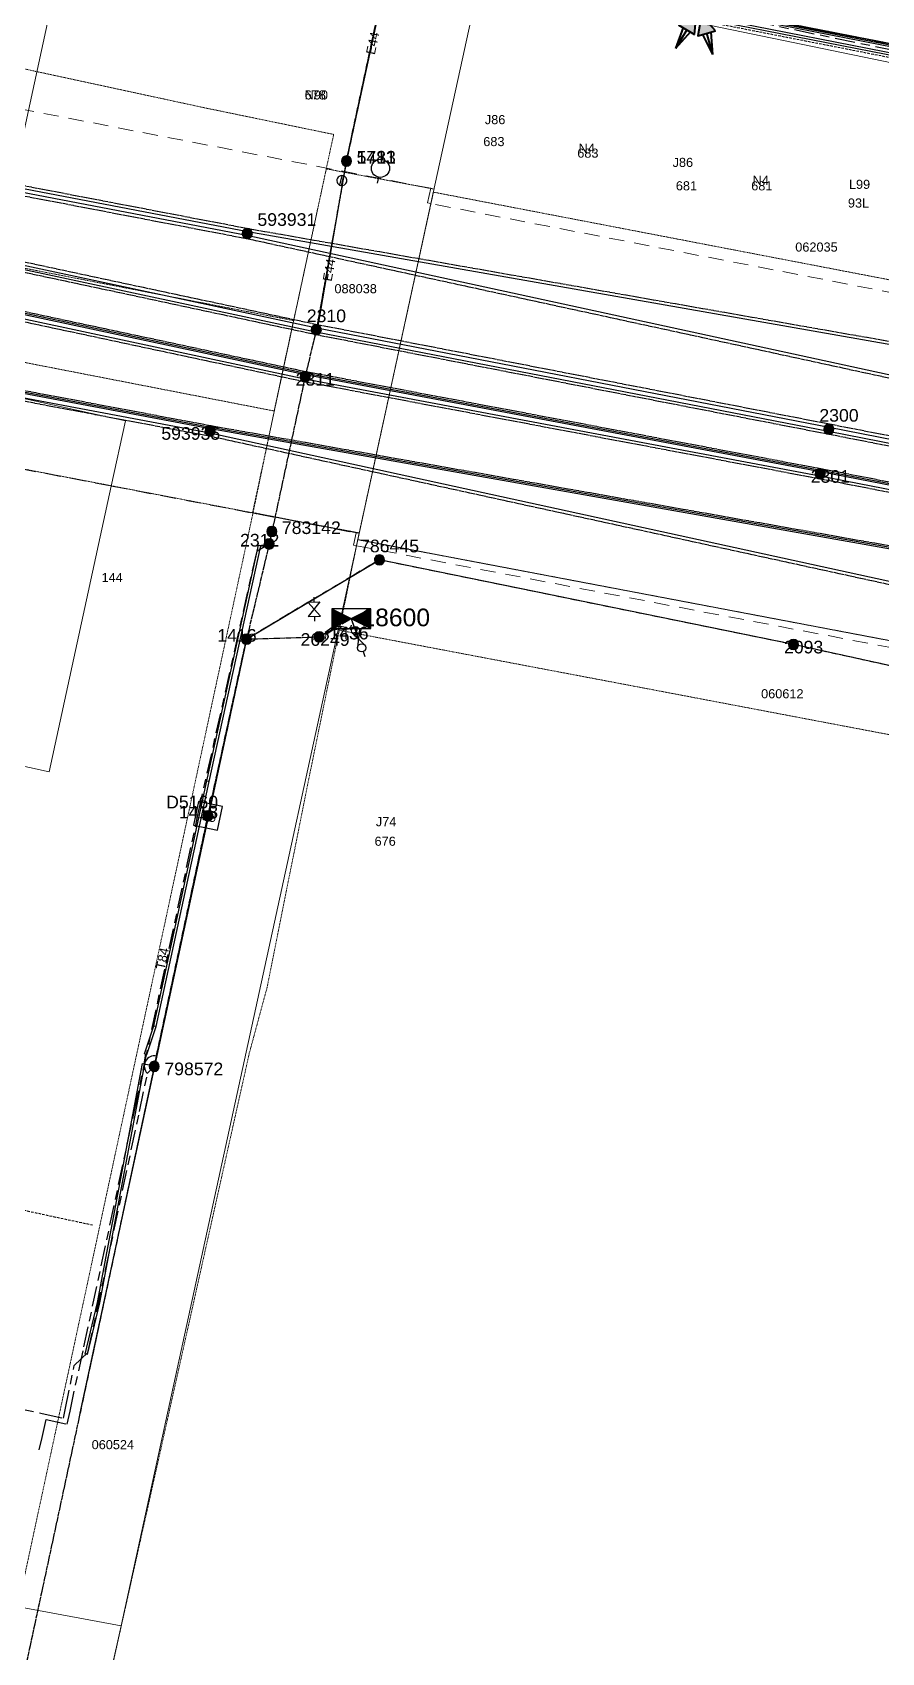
# Model space of a CAD drawing. Header units: metres. Extents: x 309024 to 312074, y 6251331 to 6253790.
# Drawn here: x 310681.8 to 310849.8, y 6252331.3 to 6252651.8 of the extents above; entities that cross this region are included whole.
import ezdxf
from ezdxf.enums import TextEntityAlignment as Align

# ---------------------------------------------------------------- set-up
doc = ezdxf.new("R2010")
doc.units = ezdxf.units.M
for name, pattern in [('Cable Exist OH', [1, 1, 0]), ('Cable Exist UG', [8.2, 4, -1.2, 1.8, -1.2]), ('Dash', [5, 3, -2]), ('DASHED', [0.75, 0.5, -0.25]), ('HIDDEN', [0.375, 0.25, -0.125]), ('HIDDEN2', [0.1875, 0.125, -0.0625])]:
    doc.linetypes.add(name, pattern=pattern)
doc.layers.get('0').update_dxf_attribs({"color": 6})
for name, color, linetype, lineweight in [('Cadastre Easements_SP_EXT', 9, 'Continuous', 5), ('Cadastre Land Parcels_SP_EXT', 9, 'Continuous', 5), ('Cadastre Other Property_SP_EXT', 9, 'HIDDEN', 5)]:
    doc.layers.add(name, color=color, linetype=linetype, lineweight=lineweight)
for name, color, linetype in [('Duct_SP_EXT', 7, 'Continuous'), ('Equip_LV_EXT', 7, 'Continuous'), ('Equip_SP_HV_EXT', 7, 'Continuous'), ('Equip_SP_LV_EXT', 7, 'Continuous'), ('Equip_SP_SL_EXT', 7, 'Continuous'), ('Mains_HV_EXT', 7, 'Continuous'), ('Mains_LV_EXT', 7, 'Continuous'), ('Mains_SL_EXT', 7, 'Continuous'), ('Mains_TR_EXT', 7, 'Continuous'), ('OH_Details_SP_MISC', 7, 'Continuous'), ('Services_SP_EXT', 7, 'Continuous'), ('Sub_SP_EXT', 7, 'Continuous'), ('SupportsOH_SP_TR_HV_LV_SL_EXT', 7, 'Continuous'), ('Trench_SP_EXT', 7, 'Continuous')]:
    doc.layers.add(name, color=color, linetype=linetype)
doc.layers.add('UNKNOWN_FEATURES', color=1, linetype='DASHED', plot=False)
doc.layers.get('0').freeze()
doc.styles.add('POLE_LABEL', font='arial.ttf')
doc.styles.get("Standard").update_dxf_attribs({"font": 'arial.ttf'})
doc.linetypes.add('Cable E OH', pattern='A,9.4,["E",Standard,S=1.7,R=0,X=0,Y=-1],0', length=9.4)
doc.linetypes.add('Cable P UG', pattern='A,6,-0.5,["P",Standard,S=1.7,R=0,X=0.5,Y=-1],-2.9', length=9.4)

# ---------------------------------------------------------------- blocks, each defined once
blk = doc.blocks.new('SUB_PADMOUNT_EXT')
for points in [[(0, 0), (-3.84, 1.92), (-3.84, -1.92)], [(0, 0), (3.84, 1.92), (3.84, -1.92)]]:
    blk.add_hatch(color=256).paths.add_polyline_path(points)
for p, q in [((3.84, 1.92), (-3.84, -1.92)), ((-3.84, 1.92), (3.84, -1.92))]:
    blk.add_line(p, q)
blk.add_lwpolyline([(-3.84, -1.92), (3.84, -1.92), (3.84, 1.92), (-3.84, 1.92)], close=True)
for tag, height, flags, p in [('ASSET_NUM', 3.5, 8, (2, 2)), ('STREET_CODE', 0.2, 9, (1.5, 0)), ('CONSTRUCTED_VOLTAGE', 0.2, 9, (1.5, -0.2)), ('OPERATING_VOLTAGE', 0.2, 9, (1.5, -0.6)), ('ORIENTATION', 0.2, 9, (1.5, -0.8)), ('OWNED_BY', 0.2, 9, (1.5, -1)), ('OPERATED_BY', 0.2, 9, (1.5, -1.2)), ('SECONDARY_VOLTAGE', 0.2, 9, (1.5, -1.6)), ('STATE', 0.2, 9, (1.5, -1.8)), ('SUBSTATION_TYPE', 0.2, 9, (1.5, -2.2)), ('STREETNAME', 0.2, 9, (1.5, -3)), ('SUBURB', 0.2, 9, (1.5, -3.2)), ('NO_PHASES', 0.2, 9, (1.5, -0.4)), ('MAINTAINED_BY', 0.2, 9, (1.5, -1.4)), ('PARENT', 0.2, 9, (1.5, -2)), ('USAGE', 0.2, 9, (1.5, -2.4)), ('LEGEND', 0.2, 9, (1.5, -2.6)), ('LOCATION', 0.2, 9, (1.5, -2.8)), ('Z', 0.2, 1, (1.5, -3.6)), ('NOTES', 0.2, 9, (1.5, -3.4))]:
    blk.add_attdef(tag, text='', height=height, dxfattribs=dict(flags=flags)).set_placement(p, align=Align.MIDDLE_LEFT)
blk = doc.blocks.new('LV_OH_LINKS_CLOSED_EXT')
for p, q in [((-0.17, 4.97), (-0.17, 3)), ((0.17, 4.97), (0.17, 3))]:
    blk.add_line(p, q)
blk.add_lwpolyline([(0, 2.99, 1), (0, 4.98, 1)], format="xyb", close=True)
at = {"flags": 9}
for tag, p in [('ACTUAL_STATUS', (0, 0)), ('CONSTRUCTED_VOLTAGE', (0, -0.2)), ('OPERATING_VOLTAGE', (0, -0.6)), ('ORIENTATION', (0, -0.8)), ('OWNED_BY', (0, -1)), ('STATE', (0, -1.2)), ('SWITCH_TYPE', (0, -1.4)), ('NO_PHASES', (0, -0.4)), ('USAGE', (0, -1.6)), ('NOTES', (0, -1.8))]:
    blk.add_attdef(tag, text='', height=0.2, dxfattribs=at).set_placement(p, align=Align.MIDDLE_LEFT)
at = {"flags": 1}
blk.add_attdef('Z', (0, 0), '', height=0.2, dxfattribs=at)
blk = doc.blocks.new('CCP_EXT')
blk.add_wipeout([(0, 0.57), (0.57, 0), (0, -0.57), (-0.57, 0)])
blk.add_lwpolyline([(-0.57, 0), (0, 0.57), (0.57, 0), (0, -0.57), (-0.57, 0)])
at = {"flags": 1}
blk.add_attdef('Z', (0, 0), '', height=0.2, dxfattribs=at)
at = {"flags": 9}
for tag, p in [('CCP_TYPE', (0, 0)), ('CONSTRUCTED_VOLTAGE', (0, -0.2)), ('OPERATING_VOLTAGE', (0, -0.6)), ('ORIENTATION', (0, -0.8)), ('OWNED_BY', (0, -1)), ('STATE', (0, -1.8)), ('NO_PHASES', (0, -0.4)), ('USAGE', (0, -1.2)), ('LEGEND', (0, -1.4)), ('LIFE_SUPPORT', (0, -1.6)), ('NOTES', (0, -2))]:
    blk.add_attdef(tag, text='', height=0.2, dxfattribs=at).set_placement(p, align=Align.MIDDLE_LEFT)
blk = doc.blocks.new('POLE_EXT')
blk.add_hatch(color=256).paths.add_polyline_path([(-1, 0, 1), (1, 0, 1)])
blk.add_lwpolyline([(-1, 0, 1), (1, 0, 1)], format="xyb", close=True)
for tag, height, flags, p in [('pNumber', 2.5, 8, (-17.84, 2.07)), ('OWNED_BY', 0.2, 9, (1.35, -0.4)), ('SPECIAL_USE', 0.2, 9, (1.35, -0.8)), ('STATE', 0.2, 9, (1.35, -1)), ('cLV', 0.2, 9, (1.35, -1.4)), ('hDepth', 0.2, 9, (1.35, -1.6)), ('hDia', 0.2, 9, (1.35, -1.8)), ('cHV', 0.2, 9, (1.35, -2)), ('PARENT', 0.2, 9, (1.35, -0.6)), ('USAGE', 0.2, 9, (1.35, -1.2)), ('LBRACKET', 0.2, 9, (1.35, -2.2)), ('LExisting', 0.2, 9, (1.35, -2.4)), ('LANTNUMBER', 0.2, 9, (1.35, -2.6)), ('LOther', 0.2, 9, (1.35, -2.8)), ('LRemove', 0.2, 9, (1.35, -3)), ('LEGEND', 0.2, 9, (1.35, -3.2)), ('cLinedev', 0.2, 9, (1.35, -3.4)), ('pExisting', 0.2, 9, (1.35, -3.8)), ('pFooting', 0.2, 9, (1.35, -4.4)), ('pNew', 0.2, 9, (1.35, -4.6)), ('pRelocate', 0.2, 9, (1.35, -5)), ('pRemove', 0.2, 9, (1.35, -5.2)), ('pReplace', 0.2, 9, (1.35, -5.4)), ('pStay', 0.2, 9, (1.35, -5.6)), ('pType', 0.2, 9, (1.35, -5.8)), ('cspan', 0.2, 9, (1.35, -6)), ('STREETNAME', 0.2, 9, (1.35, -6.2)), ('SUBURB', 0.2, 9, (1.35, -6.4)), ('LOCATION', 0.2, 9, (1.35, -3.6)), ('PFNUMBER', 0.2, 9, (1.35, -4)), ('NEWPFNUMBER', 0.2, 9, (1.35, -4.2)), ('OPERATED_BY', 0.2, 9, (1.36, -7.01)), ('NOTES', 0.2, 9, (1.35, -6.6)), ('MAINTAINED_BY', 0.2, 9, (1.36, -6.81))]:
    blk.add_attdef(tag, text='', height=height, dxfattribs=dict(flags=flags)).set_placement(p, align=Align.MIDDLE_LEFT)
at = {"style": 'POLE_LABEL'}
for tag, height, flags, p in [('ASSET_NUM', 2.5, 8, (2, 2)), ('STRUCTURE_PLANT_NUMBER', 0.2, 9, (1.35, 0.03)), ('STREET_CODE', 0.2, 9, (1.35, -0.2))]:
    blk.add_attdef(tag, text='', height=height, dxfattribs=dict(at, flags=flags)).set_placement(p, align=Align.MIDDLE_LEFT)
at = {"flags": 1}
blk.add_attdef('Z', (1.35, -7.33), '', height=0.2, dxfattribs=at)
blk = doc.blocks.new('LV_UG_DFUSE_CLOSED_EXT')
for points in [[(1, 0), (0, 0)], [(5.04, 0.73), (2.16, -0.72)], [(5.05, -0.71), (2.16, 0.72)], [(6.2, 0.01), (7.2, 0.01)]]:
    blk.add_lwpolyline(points)
for centre in [(1.8, 0), (5.4, 0.01)]:
    blk.add_circle(centre, 0.8)
at = {"flags": 9}
for tag, p in [('ACTUAL_STATUS', (0, 0)), ('CONSTRUCTED_VOLTAGE', (0, -0.2)), ('OPERATING_VOLTAGE', (0, -0.6)), ('ORIENTATION', (0, -0.8)), ('STATE', (0, -1)), ('SWITCH_TYPE', (0, -1.2)), ('NO_PHASES', (0, -0.4)), ('USAGE', (0, -1.4)), ('NOTES', (0, -1.6))]:
    blk.add_attdef(tag, text='', height=0.2, dxfattribs=at).set_placement(p, align=Align.MIDDLE_LEFT)
at = {"flags": 1}
blk.add_attdef('Z', (0, 0), '', height=0.2, dxfattribs=at)
blk = doc.blocks.new('HV_ABS_OPEN_EXT')
for p, q in [((-3, 6.87), (-1.8, 6.87)), ((1.8, 6.87), (3, 6.87))]:
    blk.add_line(p, q)
blk.add_circle((0, 6.87), 1.8)
for tag, height, flags, p in [('ASSET_NUM', 2.5, 8, (2, 2)), ('STREET_CODE', 0.2, 9, (1.5, 0)), ('ACTUAL_STATUS', 0.2, 9, (1.5, -0.2)), ('CONSTRUCTED_VOLTAGE', 0.2, 9, (1.5, -0.4)), ('OPERATING_VOLTAGE', 0.2, 9, (1.5, -0.8)), ('ORIENTATION', 0.2, 9, (1.5, -1)), ('OWNED_BY', 0.2, 9, (1.5, -1.2)), ('STATE', 0.2, 9, (1.5, -1.4)), ('SWITCH_TYPE', 0.2, 9, (1.5, -1.6)), ('STREETNAME', 0.2, 9, (1.5, -2.4)), ('SUBURB', 0.2, 9, (1.5, -2.6)), ('OPERATED_BY', 0.2, 9, (1.5, -3.2)), ('NO_PHASES', 0.2, 9, (1.5, -0.6)), ('USAGE', 0.2, 9, (1.5, -1.8)), ('LEGEND', 0.2, 9, (1.5, -2)), ('LOCATION', 0.2, 9, (1.5, -2.2)), ('NOTES', 0.2, 9, (1.5, -2.8)), ('MAINTAINED_BY', 0.2, 9, (1.5, -3)), ('Z', 0.2, 1, (1.5, -3.6)), ('LABEL_ALIGNMENT', 0.2, 9, (1.5, -3.4))]:
    blk.add_attdef(tag, text='', height=height, dxfattribs=dict(flags=flags)).set_placement(p, align=Align.MIDDLE_LEFT)
blk = doc.blocks.new('HV_DOF_CLOSED_EXT')
for p, q in [((0, 7.9), (0, 6.94)), ((0, 4.06), (0, 3.1))]:
    blk.add_line(p, q)
blk.add_lwpolyline([(-1.2, 4.06), (1.2, 4.06), (-1.2, 6.94), (1.2, 6.94)], close=True)
for tag, height, flags, p in [('ASSET_NUM', 2.5, 8, (2, 2)), ('STREET_CODE', 0.2, 9, (1.5, 0)), ('ACTUAL_STATUS', 0.2, 9, (1.5, -0.2)), ('CONSTRUCTED_VOLTAGE', 0.2, 9, (1.5, -0.4)), ('OPERATING_VOLTAGE', 0.2, 9, (1.5, -0.8)), ('ORIENTATION', 0.2, 9, (1.5, -1)), ('OWNED_BY', 0.2, 9, (1.5, -1.2)), ('OPERATED_BY', 0.2, 9, (1.5, -1.4)), ('STATE', 0.2, 9, (1.5, -1.8)), ('SWITCH_TYPE', 0.2, 9, (1.5, -2)), ('STREETNAME', 0.2, 9, (1.5, -2.8)), ('SUBURB', 0.2, 9, (1.5, -3)), ('NO_PHASES', 0.2, 9, (1.5, -0.6)), ('MAINTAINED_BY', 0.2, 9, (1.5, -1.6)), ('USAGE', 0.2, 9, (1.5, -2.2)), ('LEGEND', 0.2, 9, (1.5, -2.4)), ('LOCATION', 0.2, 9, (1.5, -2.6)), ('NOTES', 0.2, 9, (1.5, -3.2)), ('Z', 0.2, 1, (1.5, -3.6)), ('LABEL_ALIGNMENT', 0.2, 9, (1.5, -3.4))]:
    blk.add_attdef(tag, text='', height=height, dxfattribs=dict(flags=flags)).set_placement(p, align=Align.MIDDLE_LEFT)
blk = doc.blocks.new('HV_LOAD_BREAK_EXT')
blk.add_lwpolyline([(-2.4, -2.4), (2.4, -2.4), (2.4, 2.4), (-2.4, 2.4)], close=True)
at = {"insert": (-1.1, 0.99), "char_height": 2, "width": 2.9628, "attachment_point": 1}
blk.add_mtext('{\\Fisocp|c0;LB}', dxfattribs=at)
for tag, height, flags, p in [('ASSET_NUM', 2.5, 8, (2, 2)), ('STREET_CODE', 0.2, 9, (1.5, 0)), ('ACTUAL_STATUS', 0.2, 9, (1.5, -0.2)), ('CONSTRUCTED_VOLTAGE', 0.2, 9, (1.5, -0.4)), ('OPERATING_VOLTAGE', 0.2, 9, (1.5, -0.8)), ('ORIENTATION', 0.2, 9, (1.5, -1)), ('OWNED_BY', 0.2, 9, (1.5, -1.2)), ('OPERATED_BY', 0.2, 9, (1.5, -1.4)), ('STATE', 0.2, 9, (1.5, -1.8)), ('SWITCH_TYPE', 0.2, 9, (1.5, -2)), ('STREETNAME', 0.2, 9, (1.5, -2.8)), ('SUBURB', 0.2, 9, (1.5, -3)), ('NO_PHASES', 0.2, 9, (1.5, -0.6)), ('MAINTAINED_BY', 0.2, 9, (1.5, -1.6)), ('USAGE', 0.2, 9, (1.5, -2.2)), ('LEGEND', 0.2, 9, (1.5, -2.4)), ('LOCATION', 0.2, 9, (1.5, -2.6)), ('NOTES', 0.2, 9, (1.5, -3.2)), ('Z', 0.2, 1, (1.5, -3.6)), ('LABEL_ALIGNMENT', 0.2, 9, (1.5, -3.4))]:
    blk.add_attdef(tag, text='', height=height, dxfattribs=dict(flags=flags)).set_placement(p, align=Align.MIDDLE_LEFT)
blk = doc.blocks.new('SL_FLOOD_EXT')
at = {"lineweight": 40}
blk.add_hatch(color=256, dxfattribs=at).paths.add_polyline_path([(-1.82, 3.76), (0, 0), (1.82, 3.76)])
for p in [(-0.83, 3.75), (0, 3.75), (0.83, 3.75)]:
    blk.add_line(p, (0, 8.09), dxfattribs=at)
blk.add_lwpolyline([(-1.82, 3.76), (0, 0), (1.82, 3.76)], close=True, dxfattribs=at)
for tag, height, flags, p in [('ASSET_NUM', 2.5, 8, (2, 2)), ('LNUMBER', 0.2, 9, (1.5, 0)), ('CONSTRUCTED_VOLTAGE', 0.2, 9, (1.5, -0.2)), ('CONTROL_TYPE', 0.2, 9, (1.5, -0.4)), ('OPERATING_VOLTAGE', 0.2, 9, (1.5, -1.2)), ('ORIENTATION', 0.2, 9, (1.5, -1.4)), ('OWNED_BY', 0.2, 9, (1.5, -1.6)), ('OPERATED_BY', 0.2, 9, (1.5, -1.8)), ('STATE', 0.2, 9, (1.5, -2.2)), ('CEXIST', 0.2, 9, (1.5, -2.6)), ('CNEW', 0.2, 9, (1.5, -2.8)), ('CNUMBER', 0.2, 9, (1.5, -3)), ('CREMOVE', 0.2, 9, (1.5, -3.2)), ('LANTERN_PURPOSE', 0.2, 9, (1.5, -0.6)), ('LANTERN_TYPE', 0.2, 9, (1.5, -0.8)), ('NO_PHASES', 0.2, 9, (1.5, -1)), ('MAINTAINED_BY', 0.2, 9, (1.5, -2)), ('USAGE', 0.2, 9, (1.5, -2.4)), ('CREPLACE', 0.2, 9, (1.5, -3.4)), ('LKINGHEIGHT', 0.2, 9, (1.5, -3.6)), ('LBRACKET', 0.2, 9, (1.5, -3.8)), ('LBRACKETVOCAB', 0.2, 9, (1.5, -4)), ('LCATEGORY', 0.2, 9, (1.5, -4.2)), ('LCHARGE1', 0.2, 9, (1.5, -4.4)), ('LCHARGE1PERCENT', 0.2, 9, (1.5, -4.6)), ('LCHARGE2', 0.2, 9, (1.5, -4.8)), ('LCHARGE2PERCENT', 0.2, 9, (1.5, -5)), ('LCHARGE3', 0.2, 9, (1.5, -5.2)), ('LCHARGE3PERCENT', 0.2, 9, (1.5, -5.4)), ('LEXIST', 0.2, 9, (1.5, -5.6)), ('LLAMP', 0.2, 9, (1.5, -5.8)), ('LLAMPVOCAB', 0.2, 9, (1.5, -6)), ('LMAST', 0.2, 9, (1.5, -6.2)), ('LMASTVOCAB', 0.2, 9, (1.5, -6.4)), ('STREETNAME', 0.2, 9, (1.5, -9)), ('SUBURB', 0.2, 9, (1.5, -9.2)), ('Z', 0.2, 1, (1.5, -9.4)), ('LNEW', 0.2, 9, (1.5, -6.6)), ('LANTNUMBER', 0.2, 9, (1.5, -6.8)), ('LOUTREACH', 0.2, 9, (1.5, -7)), ('LOUTREACHVOCAB', 0.2, 9, (1.5, -7.2)), ('LRATECODE', 0.2, 9, (1.5, -7.4)), ('LREMOVE', 0.2, 9, (1.5, -7.6)), ('LREPLACE', 0.2, 9, (1.5, -7.8)), ('LTYPE', 0.2, 9, (1.5, -8)), ('LTYPEVOCAB', 0.2, 9, (1.5, -8.2)), ('LEGEND', 0.2, 9, (1.5, -8.4)), ('LOCATION', 0.2, 9, (1.5, -8.6)), ('NOTES', 0.2, 9, (1.5, -8.8))]:
    blk.add_attdef(tag, text='', height=height, dxfattribs=dict(flags=flags)).set_placement(p, align=Align.MIDDLE_LEFT)

msp = doc.modelspace()

# ---------------------------------------------------------------- linework, layer by layer
at = {"layer": 'Cadastre Land Parcels_SP_EXT', "linetype": 'Continuous'}
for points in [[(310683.67, 6252266.21), (310699.39, 6252336.55), (310622.86, 6252350.7), (310618.82, 6252331.95), (310533.8, 6252350.27), (310533.8, 6252350.27), (310536.12, 6252361.04), (310489.36, 6252371.12), (310499.47, 6252418.06), (310506.92, 6252422.87), (310519.64, 6252481.91), (310517.89, 6252503.51), (310537.11, 6252592.71), (310551.91, 6252661.36), (310558.31, 6252691.06), (310438.61, 6252707.31), (310429.15, 6252708.54), (310424.03, 6252686.15), (310408.33, 6252617.44)], [(310856.63, 6252265.95), (310883.6, 6252389.34), (310884.1, 6252391.65), (310886.05, 6252399.4), (310886.13, 6252399.74), (310900.3, 6252464.99), (310907.9, 6252500), (310911.93, 6252518.6), (310926.54, 6252585.89), (310935.78, 6252628.44), (310770.4, 6252662.7), (310760.66, 6252617.94), (310745.92, 6252550.25), (310699.39, 6252336.55), (310683.67, 6252266.21)]]:
    msp.add_lwpolyline(points, dxfattribs=at)
for points in [[(310697.41, 6252562.05), (310700.23, 6252574.99), (310669.13, 6252581.76), (310681.02, 6252636.38), (310689.11, 6252673.57), (310558.31, 6252691.06), (310551.91, 6252661.36), (310537.11, 6252592.71), (310517.89, 6252503.5), (310519.64, 6252481.91), (310506.92, 6252422.87), (310499.47, 6252418.06), (310489.36, 6252371.12), (310536.12, 6252361.04), (310533.8, 6252350.27), (310618.82, 6252331.95), (310622.86, 6252350.7), (310646.53, 6252459.43), (310651.6, 6252458.32), (310662.93, 6252510.38), (310685.11, 6252505.55), (310697.41, 6252562.05)], [(310745.92, 6252550.25), (310760.66, 6252617.94), (310770.4, 6252662.7), (310750.13, 6252665.41), (310689.11, 6252673.57), (310681.02, 6252636.38), (310669.13, 6252581.76), (310700.23, 6252574.99), (310697.41, 6252562.05), (310685.11, 6252505.55), (310662.93, 6252510.38), (310651.6, 6252458.32), (310646.53, 6252459.43), (310622.86, 6252350.7), (310699.39, 6252336.55), (310745.92, 6252550.25)]]:
    msp.add_lwpolyline(points, close=True, dxfattribs=at)
at = {"layer": 'Cadastre Other Property_SP_EXT', "linetype": 'HIDDEN2'}
for points in [[(310729.64, 6252576.91), (310733.48, 6252594.8), (310376.39, 6252664.28), (310080.66, 6252810.12), (310065.86, 6252797.03), (310370.49, 6252646.8), (310729.64, 6252576.91)], [(310596.77, 6252655.95), (310582.58, 6252587.92), (310637.36, 6252576.97), (310667.81, 6252571.81), (310667.72, 6252567.8), (310725.36, 6252556.77), (310728.41, 6252571.01), (310740.9, 6252629.25), (310741.1, 6252630.13), (310741.42, 6252631.63), (310715.93, 6252636.89), (310682.45, 6252644.11), (310650.31, 6252651.23), (310598.14, 6252661.02), (310596.77, 6252655.95)], [(310739.96, 6252624.82), (310738.17, 6252616.51), (310730.4, 6252580.45), (310725.45, 6252556.72), (310746.47, 6252552.8), (310761.28, 6252620.82), (310739.96, 6252624.82)]]:
    msp.add_lwpolyline(points, close=True, dxfattribs=at)
at = {"layer": 'Duct_SP_EXT'}
for p, q in [((310924.16, 6252633.05), (310814.99, 6252654.44)), ((310924.26, 6252633.53), (310815.08, 6252654.91)), ((310716.34, 6252503.72), (310726.54, 6252550.35)), ((310716.81, 6252503.62), (310727.01, 6252550.25)), ((310726.54, 6252550.35), (310726.77, 6252550.3)), ((310727.01, 6252550.25), (310726.77, 6252550.3)), ((310739.76, 6252533.18), (310741.14, 6252534.15)), ((310739.76, 6252533.18), (310739.9, 6252532.99)), ((310740.04, 6252532.79), (310739.9, 6252532.99)), ((310740.04, 6252532.79), (310741.31, 6252533.68)), ((310741.14, 6252534.15), (310742.81, 6252534.32)), ((310741.14, 6252534.15), (310741.23, 6252533.92)), ((310741.31, 6252533.68), (310741.23, 6252533.92)), ((310741.31, 6252533.68), (310742.86, 6252533.84)), ((310742.81, 6252534.32), (310742.85, 6252534.32)), ((310742.81, 6252534.32), (310742.84, 6252534.08)), ((310742.82, 6252533.84), (310742.84, 6252534.08)), ((310742.86, 6252533.84), (310742.82, 6252533.84)), ((310742.85, 6252534.32), (310742.84, 6252534.08)), ((310742.86, 6252533.84), (310742.84, 6252534.08)), ((310705.82, 6252455.24), (310716.34, 6252503.72)), ((310706.28, 6252455.12), (310716.81, 6252503.62)), ((310716.34, 6252503.72), (310716.58, 6252503.67)), ((310716.81, 6252503.62), (310716.58, 6252503.67)), ((310703.98, 6252449.75), (310705.82, 6252455.24)), ((310704.44, 6252449.59), (310706.28, 6252455.12)), ((310705.82, 6252455.24), (310706.05, 6252455.18)), ((310706.28, 6252455.12), (310706.05, 6252455.18)), ((310703.98, 6252449.75), (310704.21, 6252449.67)), ((310704.44, 6252449.59), (310704.21, 6252449.67)), ((310694.71, 6252400.53), (310703.59, 6252447.81)), ((310695.17, 6252400.43), (310704.06, 6252447.72)), ((310703.59, 6252447.81), (310703.83, 6252447.76)), ((310704.06, 6252447.72), (310703.83, 6252447.76)), ((310692.24, 6252390.33), (310694.71, 6252400.53)), ((310692.7, 6252390.21), (310695.17, 6252400.43)), ((310694.71, 6252400.53), (310694.94, 6252400.48)), ((310695.17, 6252400.43), (310694.94, 6252400.48)), ((310692.24, 6252390.33), (310692.47, 6252390.27)), ((310692.7, 6252390.21), (310692.47, 6252390.27))]:
    msp.add_line(p, q, dxfattribs=at)
at = {"layer": 'Mains_HV_EXT', "linetype": 'Cable P UG'}
for points in [[(310940.01, 6252632.42), (310874.92, 6252645), (310813.95, 6252656.92), (310771.66, 6252665.67), (310752.68, 6252667.29), (310722.38, 6252671.55), (310693.03, 6252675.89), (310641.92, 6252683.03), (310592.2, 6252689.57), (310537.18, 6252697), (310445.47, 6252724.06), (310426.27, 6252726.64), (310441.13, 6252793.39), (310460.54, 6252874.83), (310470.29, 6252916.38), (310480.01, 6252958.98), (310486.91, 6252988.28), (310493.44, 6253015.71), (310503.36, 6253058.81)], [(310939.95, 6252632.13), (310874.86, 6252644.71), (310813.89, 6252656.62), (310752.63, 6252666.99), (310692.99, 6252675.59), (310641.88, 6252682.73), (310592.16, 6252689.27)], [(310937.24, 6252545.89), (310921.13, 6252548.97), (310837.82, 6252565.15), (310735.91, 6252584.36), (310626.38, 6252607.74), (310548.24, 6252621.63), (310474.12, 6252636.34), (310409.78, 6252649.25), (310373.91, 6252660.31)], [(310832.4, 6252530.7), (310750.47, 6252547.45)], [(310724.17, 6252531.77), (310705.92, 6252447.24)], [(310914.05, 6252512.78), (310832.4, 6252530.7)], [(310705.92, 6252447.24), (310693.3, 6252388.24)]]:
    msp.add_lwpolyline(points, dxfattribs=at)
at = {"layer": 'Mains_HV_EXT', "linetype": 'Cable E OH'}
for points in [[(310158.51, 6252785.1), (310381.51, 6252678.78), (310568.13, 6252642.34), (310724.41, 6252612.43), (310938.37, 6252574.81), (310951.79, 6252571.96), (310970.2, 6252573.89)], [(310970.2, 6252573.62), (310949.81, 6252562.95), (310936.6, 6252565.56), (310724.26, 6252611.64), (310567.98, 6252641.56), (310381.26, 6252678.02), (310158.51, 6252785.1)], [(310939.89, 6252631.84), (310874.8, 6252644.41), (310813.84, 6252656.33), (310752.59, 6252666.69), (310692.95, 6252675.3), (310641.84, 6252682.43), (310592.12, 6252688.98)], [(310937.18, 6252545.59), (310921.08, 6252548.68), (310837.76, 6252564.85), (310735.85, 6252584.07), (310626.33, 6252607.44), (310548.19, 6252621.34), (310474.06, 6252636.05), (310409.74, 6252648.95), (310373.8, 6252660.03)], [(310411.31, 6252657), (310475.54, 6252644.91), (310550.41, 6252630.2), (310627.73, 6252616.14), (310737.9, 6252592.6), (310839.33, 6252572.9), (310922.72, 6252556.57), (310938.36, 6252553.44)], [(310411.45, 6252657.79), (310475.7, 6252645.69), (310550.56, 6252630.98), (310627.88, 6252616.92), (310738.06, 6252593.39), (310839.48, 6252573.69), (310922.87, 6252557.36)], [(310409.58, 6252648.17), (310473.91, 6252635.26), (310548.04, 6252620.55), (310626.17, 6252606.66), (310735.69, 6252583.28), (310837.61, 6252564.07), (310920.92, 6252547.89)], [(310832.4, 6252530.7), (310750.47, 6252547.45)], [(310724.17, 6252531.77), (310703.97, 6252438.08)], [(310914.05, 6252512.78), (310832.4, 6252530.7)], [(310703.97, 6252438.08), (310691.22, 6252378.63)]]:
    msp.add_lwpolyline(points, dxfattribs=at)
at = {"layer": 'Mains_HV_EXT', "linetype": 'Cable Exist OH'}
for points in [[(310752.68, 6252667.29), (310743.95, 6252626.37)], [(310716.55, 6252496.79), (310724.17, 6252531.77)], [(310724.17, 6252531.77), (310738.55, 6252532.22)], [(310705.92, 6252447.24), (310716.55, 6252496.79)]]:
    msp.add_lwpolyline(points, dxfattribs=at)
at = {"layer": 'Mains_HV_EXT', "linetype": 'Cable Exist UG'}
for points in [[(310813.95, 6252656.92), (310816.53, 6252655.7), (310936.26, 6252630.89), (311107.86, 6252598.68)], [(310677.4, 6252372.38), (310677.07, 6252374.92), (310677.07, 6252374.92), (310678.11, 6252379.77), (310683.74, 6252378.56), (310687.94, 6252377.64), (310687.94, 6252377.64), (310688.28, 6252379.26), (310690.09, 6252388.06), (310692.8, 6252390.63), (310692.8, 6252390.63), (310702.99, 6252438.29), (310704.6, 6252445.91), (310705.95, 6252447.32)]]:
    msp.add_lwpolyline(points, dxfattribs=at)
at = {"layer": 'Mains_HV_EXT', "linetype": 'Continuous'}
msp.add_lwpolyline([(310706.37, 6252449.28, 0.74684), (310704.55, 6252445.86)], format="xyb", dxfattribs=at)
at = {"layer": 'Mains_LV_EXT', "linetype": 'Cable Exist OH'}
for points in [[(310743.95, 6252626.37), (310752.68, 6252667.29)], [(310743.95, 6252626.37), (310737.98, 6252592.99), (310735.77, 6252583.68), (310728.66, 6252550.6)]]:
    msp.add_lwpolyline(points, dxfattribs=at)
at = {"layer": 'Mains_LV_EXT', "linetype": 'Cable Exist UG'}
msp.add_lwpolyline([(310683.16, 6252371.38), (310683.73, 6252373.78), (310683.73, 6252373.78), (310684.5, 6252377.38), (310688.7, 6252376.45), (310689.26, 6252379.05), (310690.97, 6252387.03), (310692.01, 6252391.77), (310692.01, 6252391.77), (310702.01, 6252438.5), (310714.61, 6252497.25), (310726.26, 6252549.22), (310728.66, 6252550.6)], dxfattribs=at)
at = {"layer": 'Mains_SL_EXT', "linetype": 'Cable Exist OH'}
msp.add_lwpolyline([(310813.95, 6252656.92), (310874.92, 6252645)], dxfattribs=at)
at = {"layer": 'Mains_TR_EXT', "linetype": 'Cable Exist OH'}
for points in [[(310381.38, 6252678.4), (310381.66, 6252679.37), (310568.2, 6252642.94), (310568.06, 6252641.95), (310568.27, 6252642.93), (310724.52, 6252613.02), (310724.33, 6252612.04), (310724.56, 6252613.01), (310938.48, 6252575.4), (310951.83, 6252572.57), (310970.2, 6252574.28)], [(310381.38, 6252678.4), (310381.07, 6252677.45), (310567.87, 6252640.97), (310568.06, 6252641.95), (310567.94, 6252640.95), (310724.12, 6252611.06), (310724.33, 6252612.04), (310724.18, 6252611.05), (310936.48, 6252564.97), (310949.9, 6252562.32), (310970.2, 6252573.28)], [(310957.56, 6252629.11), (310940.01, 6252632.42), (310874.92, 6252645), (310813.95, 6252656.92), (310752.68, 6252667.29)], [(310938.44, 6252553.83), (310937.15, 6252553.07), (310922.63, 6252555.98), (310922.79, 6252556.96), (310922.56, 6252555.99), (310839.19, 6252572.32), (310839.4, 6252573.3), (310839.16, 6252572.32), (310737.79, 6252592.01), (310737.98, 6252592.99), (310737.76, 6252592.02), (310627.65, 6252615.54), (310627.8, 6252616.53), (310627.57, 6252615.56), (310550.33, 6252629.6), (310550.49, 6252630.59), (310550.26, 6252629.61), (310475.47, 6252644.31), (310475.62, 6252645.3), (310475.37, 6252644.33), (310411.19, 6252656.41), (310411.38, 6252657.4)], [(310922.79, 6252556.96), (310921.87, 6252558.16), (310839.64, 6252574.27), (310839.4, 6252573.3), (310839.53, 6252574.29), (310738.24, 6252593.96), (310737.98, 6252592.99), (310738.13, 6252593.98), (310628.04, 6252617.5), (310627.8, 6252616.53), (310627.93, 6252617.52), (310550.7, 6252631.57), (310550.49, 6252630.59), (310550.64, 6252631.58), (310475.84, 6252646.28), (310475.62, 6252645.3), (310475.78, 6252646.29), (310411.56, 6252658.38), (310411.38, 6252657.4)], [(310921, 6252548.29), (310919.74, 6252547.51), (310837.55, 6252563.47), (310837.69, 6252564.46), (310837.45, 6252563.49), (310735.59, 6252582.69), (310735.77, 6252583.68), (310735.53, 6252582.7), (310626.11, 6252606.06), (310626.25, 6252607.05), (310626.02, 6252606.08), (310547.95, 6252619.96), (310548.12, 6252620.95), (310547.87, 6252619.97), (310473.76, 6252634.68), (310473.99, 6252635.66), (310473.74, 6252634.69), (310409.46, 6252647.58), (310409.66, 6252648.56)], [(310937.1, 6252545.2), (310935.88, 6252546.45), (310921.22, 6252549.23), (310921, 6252548.29), (310921.1, 6252549.29), (310837.95, 6252565.43), (310837.69, 6252564.46), (310837.79, 6252565.46), (310736, 6252584.65), (310735.77, 6252583.68), (310735.93, 6252584.66), (310626.48, 6252608.03), (310626.25, 6252607.05), (310626.4, 6252608.04), (310548.35, 6252621.92), (310548.12, 6252620.95), (310548.27, 6252621.93), (310474.2, 6252636.63), (310473.99, 6252635.66), (310474.11, 6252636.65), (310409.86, 6252649.54), (310409.66, 6252648.56)], [(310914.05, 6252512.78), (310832.4, 6252530.7), (310750.47, 6252547.45)], [(310724.17, 6252531.77), (310705.92, 6252447.24), (310693.3, 6252388.24), (310683.88, 6252344.4), (310672.87, 6252293.08)]]:
    msp.add_lwpolyline(points, dxfattribs=at)
at = {"layer": 'OH_Details_SP_MISC', "color": 7, "linetype": 'Continuous', "flags": 128}
for points in [[(310752.85, 6252667.66), (310743.84, 6252625.95), (310738.15, 6252592.94)], [(310752.68, 6252667.08), (310771.9, 6252665.53), (310814.15, 6252656.74), (310874.93, 6252645.11)]]:
    msp.add_lwpolyline(points, dxfattribs=at)
at = {"layer": 'Trench_SP_EXT', "linetype": 'Cable Exist UG'}
for points in [[(310726.77, 6252550.31), (310728.66, 6252550.6)], [(310739.9, 6252532.99), (310738.55, 6252532.22)], [(310704.21, 6252449.67), (310703.84, 6252447.76)], [(310703.84, 6252447.76), (310705.96, 6252447.36)]]:
    msp.add_lwpolyline(points, dxfattribs=at)
at = {"layer": 'UNKNOWN_FEATURES'}
for points in [[(310924.79, 6252630.71), (310924.08, 6252632.6), (310770.4, 6252662.7)], [(310739.92, 6252533), (310739.59, 6252531.37)], [(310603.07, 6252435.31), (310693.72, 6252415.87)]]:
    msp.add_lwpolyline(points, dxfattribs=at)

# ---------------------------------------------------------------- block references
at = {"layer": 'Equip_SP_HV_EXT'}
ref = msp.add_blockref('HV_ABS_OPEN_EXT', (310743.95, 6252626.37), dxfattribs=dict(at, rotation=257.9603455907496))
ref.add_attrib('ASSET_NUM', '5781', dxfattribs={"layer": '0', "height": 2.5}).set_placement((310745.95, 6252627.12), align=Align.MIDDLE_LEFT)
ref = msp.add_blockref('HV_LOAD_BREAK_EXT', (310716.55, 6252496.79), dxfattribs=dict(at, rotation=348.0721692913945))
ref.add_attrib('ASSET_NUM', 'D5160', dxfattribs={"layer": '0', "height": 2.5}).set_placement((310718.55, 6252497.54), align=Align.BOTTOM_RIGHT)
at = {"layer": 'Equip_SP_LV_EXT', "rotation": 166.8091134549245}
msp.add_blockref('LV_OH_LINKS_CLOSED_EXT', (310743.95, 6252626.37), dxfattribs=at)
at = {"layer": 'Equip_SP_SL_EXT', "linetype": 'Continuous'}
for p, rotation in [((310813.2, 6252655.58), 149.2540887276823), ((310814.2, 6252655.25), 195.7429512346737)]:
    msp.add_blockref('SL_FLOOD_EXT', p, dxfattribs=dict(at, rotation=rotation))
at = {"layer": 'Sub_SP_EXT'}
ref = msp.add_blockref('SUB_PADMOUNT_EXT', (310744.9, 6252535.82), dxfattribs=at)
ref.add_attrib('ASSET_NUM', '18600', dxfattribs={"layer": '0', "height": 3.5}).set_placement((310746.9, 6252536.07), align=Align.MIDDLE_LEFT)
at = {"layer": 'SupportsOH_SP_TR_HV_LV_SL_EXT'}
ref = msp.add_blockref('POLE_EXT', (310743.95, 6252626.37), dxfattribs=at)
ref.add_attrib('ASSET_NUM', '1413', dxfattribs={"layer": '0', "height": 2.5, "rotation": 0.0204, "style": 'POLE_LABEL'}).set_placement((310745.95, 6252627.12), align=Align.MIDDLE_LEFT)
ref = msp.add_blockref('POLE_EXT', (310724.33, 6252612.04), dxfattribs=at)
ref.add_attrib('ASSET_NUM', '593931', dxfattribs={"layer": '0', "height": 2.5, "style": 'POLE_LABEL'}).set_placement((310726.33, 6252612.79), align=Align.BOTTOM_LEFT)
ref = msp.add_blockref('POLE_EXT', (310737.98, 6252592.99), dxfattribs=at)
ref.add_attrib('ASSET_NUM', '2310', dxfattribs={"layer": '0', "height": 2.5, "style": 'POLE_LABEL'}).set_placement((310739.98, 6252593.74), align=Align.BOTTOM_CENTER)
ref = msp.add_blockref('POLE_EXT', (310735.77, 6252583.68), dxfattribs=at)
ref.add_attrib('ASSET_NUM', '2311', dxfattribs={"layer": '0', "height": 2.5, "style": 'POLE_LABEL'}).set_placement((310737.77, 6252584.43), align=Align.TOP_CENTER)
ref = msp.add_blockref('POLE_EXT', (310839.4, 6252573.3), dxfattribs=at)
ref.add_attrib('ASSET_NUM', '2300', dxfattribs={"layer": '0', "height": 2.5, "style": 'POLE_LABEL'}).set_placement((310841.4, 6252574.05), align=Align.BOTTOM_CENTER)
ref = msp.add_blockref('POLE_EXT', (310716.97, 6252572.97), dxfattribs=at)
ref.add_attrib('ASSET_NUM', '593935', dxfattribs={"layer": '0', "height": 2.5, "style": 'POLE_LABEL'}).set_placement((310718.97, 6252573.72), align=Align.TOP_RIGHT)
ref = msp.add_blockref('POLE_EXT', (310837.69, 6252564.46), dxfattribs=at)
ref.add_attrib('ASSET_NUM', '2301', dxfattribs={"layer": '0', "height": 2.5, "style": 'POLE_LABEL'}).set_placement((310839.69, 6252565.21), align=Align.TOP_CENTER)
ref = msp.add_blockref('POLE_EXT', (310729.17, 6252553.07), dxfattribs=at)
ref.add_attrib('ASSET_NUM', '783142', dxfattribs={"layer": '0', "height": 2.5, "rotation": 0.0231, "style": 'POLE_LABEL'}).set_placement((310731.17, 6252553.82), align=Align.MIDDLE_LEFT)
ref = msp.add_blockref('POLE_EXT', (310728.66, 6252550.6), dxfattribs=at)
ref.add_attrib('ASSET_NUM', '2312', dxfattribs={"layer": '0', "height": 2.5, "style": 'POLE_LABEL'}).set_placement((310730.66, 6252551.35), align=Align.MIDDLE_RIGHT)
ref = msp.add_blockref('POLE_EXT', (310750.47, 6252547.45), dxfattribs=dict(at, rotation=359.9765905931854))
ref.add_attrib('ASSET_NUM', '786445', dxfattribs={"layer": '0', "height": 2.5, "rotation": 359.9175, "style": 'POLE_LABEL'}).set_placement((310752.47, 6252548.2), align=Align.BOTTOM_CENTER)
ref = msp.add_blockref('POLE_EXT', (310724.17, 6252531.77), dxfattribs=at)
ref.add_attrib('ASSET_NUM', '1416', dxfattribs={"layer": '0', "height": 2.5, "rotation": 359.9949, "style": 'POLE_LABEL'}).set_placement((310726.17, 6252532.52), align=Align.MIDDLE_RIGHT)
ref = msp.add_blockref('POLE_EXT', (310832.4, 6252530.7), dxfattribs=at)
ref.add_attrib('ASSET_NUM', '2093', dxfattribs={"layer": '0', "height": 2.5, "style": 'POLE_LABEL'}).set_placement((310834.4, 6252531.45), align=Align.TOP_CENTER)
ref = msp.add_blockref('POLE_EXT', (310716.55, 6252496.79), dxfattribs=at)
ref.add_attrib('ASSET_NUM', '1418', dxfattribs={"layer": '0', "height": 2.5, "rotation": 0.0031, "style": 'POLE_LABEL'}).set_placement((310718.55, 6252497.54), align=Align.MIDDLE_RIGHT)
ref = msp.add_blockref('POLE_EXT', (310705.92, 6252447.24), dxfattribs=at)
ref.add_attrib('ASSET_NUM', '798572', dxfattribs={"layer": '0', "height": 2.5, "style": 'POLE_LABEL'}).set_placement((310707.92, 6252447.99), align=Align.TOP_LEFT)

# ---------------------------------------------------------------- texts
at = {"layer": 'Cadastre Land Parcels_SP_EXT'}
msp.add_text('144', height=1.8, dxfattribs=at).set_placement((310695.49, 6252543.07))
at = {"layer": 'Cadastre Other Property_SP_EXT'}
for s, p in [('062035', (310832.75, 6252608.45)), ('088038', (310741.57, 6252600.21)), ('060612', (310825.99, 6252520.07)), ('060524', (310693.53, 6252371.5))]:
    msp.add_text(s, height=1.8, dxfattribs=at).set_placement(p)
at = {"layer": 'Mains_HV_EXT'}
for s, p in [('678', (310735.68, 6252638.55)), ('N90', (310735.68, 6252638.55)), ('683', (310789.62, 6252627.03)), ('N4', (310789.89, 6252627.98)), ('681', (310824.04, 6252620.56)), ('N4', (310824.31, 6252621.64))]:
    msp.add_text(s, height=1.8, dxfattribs=at).set_placement(p)
at = {"layer": 'Mains_LV_EXT'}
for s, rotation, p in [('E44', 77.9604, (310749.54, 6252647.3)), ('E44', 79.8472, (310741, 6252602.45)), ('T84', 77.8906, (310707.96, 6252466.25))]:
    msp.add_text(s, height=1.8, rotation=rotation, dxfattribs=at).set_placement(p)
at = {"layer": 'Mains_TR_EXT'}
for s, p in [('J86', (310771.33, 6252633.66)), ('683', (310771.02, 6252629.32)), ('J86', (310808.48, 6252625.2)), ('681', (310809.12, 6252620.57)), ('L99', (310843.37, 6252620.86)), ('93L', (310843.17, 6252617.16)), ('J74', (310749.76, 6252494.75)), ('676', (310749.51, 6252490.89))]:
    msp.add_text(s, height=1.8, dxfattribs=at).set_placement(p)

# ---------------------------------------------------------------- next in the draw order: block references
at = {"layer": 'Services_SP_EXT', "rotation": 109.6222560990419}
msp.add_blockref('CCP_EXT', (310746.05, 6252532.59), dxfattribs=at)

# ---------------------------------------------------------------- next in the draw order: linework, layer by layer
at = {"layer": 'Cadastre Easements_SP_EXT', "linetype": 'Dash'}
msp.add_lwpolyline([(310408.33, 6252617.44), (310537.11, 6252592.71), (310697.41, 6252562.05), (310745.84, 6252552.79), (310745.31, 6252550.36), (310745.92, 6252550.25), (310911.94, 6252518.6), (310926.54, 6252585.89), (310760.66, 6252617.94), (310760, 6252618.07), (310760.63, 6252620.98), (310681.02, 6252636.38), (310572.29, 6252657.42), (310551.91, 6252661.36), (310424.03, 6252686.15), (310386.7, 6252693.4)], dxfattribs=at)
at = {"layer": 'Cadastre Other Property_SP_EXT', "linetype": 'HIDDEN2'}
for points in [[(310746.18, 6252551.46), (310912.23, 6252519.94), (310927.07, 6252588.32), (310761.16, 6252620.21), (310746.18, 6252551.46)], [(310664, 6252270.78), (310668.65, 6252269.87), (310673.39, 6252268.83), (310678.66, 6252267.56), (310683.68, 6252266.21), (310724.72, 6252449.83), (310728.23, 6252462.81), (310736.32, 6252503.27), (310746.45, 6252552.72), (310725.47, 6252556.8), (310664, 6252270.78)], [(310912.23, 6252519.94), (310746.18, 6252551.46), (310742.31, 6252533.57), (310908.35, 6252502.06), (310912.23, 6252519.94)]]:
    msp.add_lwpolyline(points, close=True, dxfattribs=at)
at = {"layer": 'Duct_SP_EXT'}
for p, q in [((310742.82, 6252533.84), (310743.9, 6252533.59)), ((310742.85, 6252534.32), (310744.01, 6252534.05)), ((310743.9, 6252533.59), (310743.95, 6252533.82)), ((310744.01, 6252534.05), (310743.95, 6252533.82))]:
    msp.add_line(p, q, dxfattribs=at)
at = {"layer": 'Mains_HV_EXT', "linetype": 'Cable E OH'}
for points in [[(310972.61, 6252569.18), (310952.73, 6252552.74), (310948.56, 6252532.63), (310930.62, 6252535.6), (310717.05, 6252573.36), (310559.31, 6252603.11), (310368.77, 6252640.53), (310146.81, 6252756)], [(310145.96, 6252755.14), (310368.5, 6252639.77), (310559.16, 6252602.33), (310716.91, 6252572.57), (310929.01, 6252526.26), (310950.44, 6252522.19), (310959.98, 6252551.71), (310973.5, 6252569.18)], [(310724.17, 6252531.77), (310750.47, 6252547.45)]]:
    msp.add_lwpolyline(points, dxfattribs=at)
at = {"layer": 'Mains_HV_EXT', "linetype": 'Cable P UG'}
for points in [[(310952.11, 6252551.23), (310948.32, 6252532.98), (310930.67, 6252535.89), (310717.1, 6252573.66), (310559.36, 6252603.41), (310368.87, 6252640.82), (310368.63, 6252640.15), (310146.42, 6252755.56)], [(310724.17, 6252531.77), (310750.47, 6252547.45)]]:
    msp.add_lwpolyline(points, dxfattribs=at)
at = {"layer": 'Mains_HV_EXT', "linetype": 'Cable Exist OH'}
msp.add_lwpolyline([(310743.95, 6252626.37), (310737.98, 6252592.99), (310735.77, 6252583.68), (310728.66, 6252550.6), (310724.17, 6252531.77)], dxfattribs=at)
at = {"layer": 'Mains_HV_EXT', "linetype": 'Cable Exist UG'}
msp.add_lwpolyline([(310738.55, 6252532.22), (310744.9, 6252535.82)], dxfattribs=at)
at = {"layer": 'Mains_TR_EXT', "linetype": 'Cable Exist OH'}
for points in [[(310972.16, 6252569.18), (310952.19, 6252553.07), (310948.09, 6252533.32), (310930.72, 6252536.19), (310717.17, 6252573.95), (310716.97, 6252572.97), (310717.14, 6252573.95), (310559.45, 6252603.69), (310559.23, 6252602.72), (310559.37, 6252603.71), (310368.97, 6252641.11)], [(310368.3, 6252639.2), (310559.02, 6252601.74), (310559.23, 6252602.72), (310559.06, 6252601.73), (310716.76, 6252571.99), (310716.97, 6252572.97), (310716.79, 6252571.99), (310928.89, 6252525.67), (310950.85, 6252521.5), (310960.52, 6252551.43), (310973.94, 6252569.2)], [(310750.47, 6252547.45), (310724.17, 6252531.77)]]:
    msp.add_lwpolyline(points, dxfattribs=at)
at = {"layer": 'Services_SP_EXT'}
msp.add_lwpolyline([(310744.9, 6252535.82), (310746.05, 6252532.59)], dxfattribs=at)
at = {"layer": 'Trench_SP_EXT', "linetype": 'Cable Exist UG'}
msp.add_lwpolyline([(310743.95, 6252533.82, 0.442972), (310744.94, 6252534.56)], format="xyb", dxfattribs=at)

# ---------------------------------------------------------------- next in the draw order: block references
at = {"layer": 'Equip_LV_EXT', "rotation": 289.6222560676281}
msp.add_blockref('LV_UG_DFUSE_CLOSED_EXT', (310745.14, 6252535.14), dxfattribs=at)
at = {"layer": 'Equip_SP_HV_EXT'}
ref = msp.add_blockref('HV_DOF_CLOSED_EXT', (310737.72, 6252532.2), dxfattribs=dict(at, rotation=1.789910608246059))
ref.add_attrib('ASSET_NUM', '26249', dxfattribs={"layer": '0', "height": 2.5}).set_placement((310739.72, 6252532.95), align=Align.TOP_CENTER)
at = {"layer": 'SupportsOH_SP_TR_HV_LV_SL_EXT'}
ref = msp.add_blockref('POLE_EXT', (310738.55, 6252532.22), dxfattribs=at)
ref.add_attrib('ASSET_NUM', '1436', dxfattribs={"layer": '0', "height": 2.5, "rotation": 0.0194, "style": 'POLE_LABEL'}).set_placement((310740.55, 6252532.97), align=Align.MIDDLE_LEFT)

doc.saveas('drawing.dxf')
